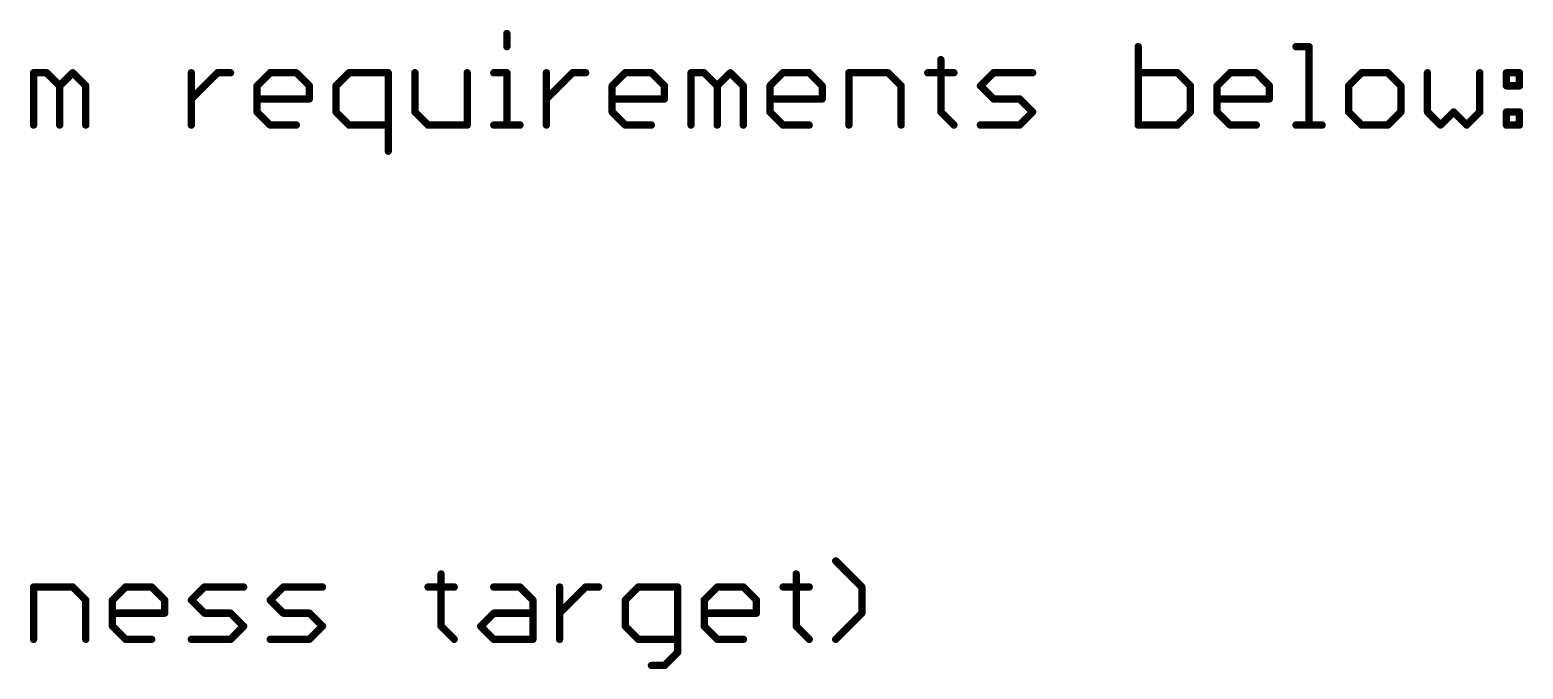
# Model space of a CAD drawing. Extents: x -1.41 to 8.41, y -3.01 to 3.01.
# Drawn here: x 5.624 to 6.844, y 1.534 to 2.056 of the extents above; entities that cross this region are included whole.
import ezdxf

# ---------------------------------------------------------------- set-up
doc = ezdxf.new("R2010")
doc.units = 0
doc.layers.add('52', color=253, linetype='CONTINUOUS')

msp = doc.modelspace()

# ---------------------------------------------------------------- linework, layer by layer
at = {"layer": '52', "const_width": 0.006}
for points in [[(6.013991, 2.05273), (6.013991, 2.042055)], [(6.529698, 2.042055), (6.529698, 1.978)], [(6.658608, 2.042055), (6.669283, 2.042055)], [(6.669283, 2.042055), (6.669283, 1.978)], [(6.368494, 2.031379), (6.368494, 1.988676)], [(5.627328, 1.978), (5.627328, 2.020703)], [(5.627328, 2.020703), (5.638004, 2.020703)], [(5.638004, 2.020703), (5.64868, 2.010027)], [(5.64868, 2.010027), (5.659356, 2.020703)], [(5.64868, 2.010027), (5.64868, 1.978)], [(5.659356, 2.020703), (5.670031, 2.010027)], [(5.670031, 2.010027), (5.670031, 1.978)], [(5.756238, 1.978), (5.756238, 2.020703)], [(5.756238, 1.999352), (5.77759, 2.020703)], [(5.77759, 2.020703), (5.788266, 2.020703)], [(5.809951, 2.010027), (5.820626, 2.020703)], [(5.809951, 1.988676), (5.809951, 2.010027)], [(5.820626, 2.020703), (5.841978, 2.020703)], [(5.841978, 2.020703), (5.852654, 2.010027)], [(5.852654, 2.010027), (5.852654, 1.999352)], [(5.885081, 2.020703), (5.874406, 2.010027)], [(5.874406, 2.010027), (5.874406, 1.988676)], [(5.917109, 2.020703), (5.885081, 2.020703)], [(5.917109, 1.956648), (5.917109, 2.020703)], [(5.938861, 2.020703), (5.938861, 1.988676)], [(5.981564, 1.978), (5.981564, 2.020703)], [(6.003316, 2.020703), (6.013991, 2.020703)], [(6.013991, 2.020703), (6.013991, 1.978)], [(6.046286, 1.978), (6.046286, 2.020703)], [(6.046286, 1.999352), (6.067637, 2.020703)], [(6.067637, 2.020703), (6.078313, 2.020703)], [(6.099998, 2.010027), (6.110674, 2.020703)], [(6.099998, 1.988676), (6.099998, 2.010027)], [(6.110674, 2.020703), (6.132025, 2.020703)], [(6.132025, 2.020703), (6.142701, 2.010027)], [(6.142701, 2.010027), (6.142701, 1.999352)], [(6.164453, 1.978), (6.164453, 2.020703)], [(6.164453, 2.020703), (6.175129, 2.020703)], [(6.175129, 2.020703), (6.185805, 2.010027)], [(6.185805, 2.010027), (6.19648, 2.020703)], [(6.185805, 2.010027), (6.185805, 1.978)], [(6.19648, 2.020703), (6.207156, 2.010027)], [(6.207156, 2.010027), (6.207156, 1.978)], [(6.228908, 2.010027), (6.239584, 2.020703)], [(6.228908, 1.988676), (6.228908, 2.010027)], [(6.239584, 2.020703), (6.260935, 2.020703)], [(6.260935, 2.020703), (6.271611, 2.010027)], [(6.271611, 2.010027), (6.271611, 1.999352)], [(6.293363, 1.978), (6.293363, 2.020703)], [(6.293363, 2.020703), (6.32539, 2.020703)], [(6.32539, 2.020703), (6.336066, 2.010027)], [(6.336066, 2.010027), (6.336066, 1.978)], [(6.357818, 2.020703), (6.379169, 2.020703)], [(6.400788, 2.010027), (6.411464, 2.020703)], [(6.411464, 1.999352), (6.400788, 2.010027)], [(6.411464, 2.020703), (6.443491, 2.020703)], [(6.561725, 2.020703), (6.529698, 2.020703)], [(6.572401, 2.010027), (6.561725, 2.020703)], [(6.572401, 1.988676), (6.572401, 2.010027)], [(6.594153, 2.010027), (6.604828, 2.020703)], [(6.594153, 1.988676), (6.594153, 2.010027)], [(6.604828, 2.020703), (6.62618, 2.020703)], [(6.62618, 2.020703), (6.636856, 2.010027)], [(6.636856, 2.010027), (6.636856, 1.999352)], [(6.712253, 2.020703), (6.701578, 2.010027)], [(6.701578, 2.010027), (6.701578, 1.988676)], [(6.733605, 2.020703), (6.712253, 2.020703)], [(6.744281, 2.010027), (6.733605, 2.020703)], [(6.744281, 1.988676), (6.744281, 2.010027)], [(6.766033, 2.020703), (6.766033, 1.988676)], [(6.808736, 1.988676), (6.808736, 2.020703)], [(6.830488, 2.020703), (6.841163, 2.020703)], [(6.830488, 2.010027), (6.830488, 2.020703)], [(6.841163, 2.010027), (6.830488, 2.010027)], [(6.841163, 2.020703), (6.841163, 2.010027)], [(5.852654, 1.999352), (5.809951, 1.999352)], [(6.142701, 1.999352), (6.099998, 1.999352)], [(6.271611, 1.999352), (6.228908, 1.999352)], [(6.432815, 1.999352), (6.411464, 1.999352)], [(6.443491, 1.988676), (6.432815, 1.999352)], [(6.636856, 1.999352), (6.594153, 1.999352)], [(5.820626, 1.978), (5.809951, 1.988676)], [(5.874406, 1.988676), (5.885081, 1.978)], [(5.938861, 1.988676), (5.949536, 1.978)], [(6.110674, 1.978), (6.099998, 1.988676)], [(6.239584, 1.978), (6.228908, 1.988676)], [(6.368494, 1.988676), (6.379169, 1.978)], [(6.432815, 1.978), (6.443491, 1.988676)], [(6.561725, 1.978), (6.572401, 1.988676)], [(6.604828, 1.978), (6.594153, 1.988676)], [(6.701578, 1.988676), (6.712253, 1.978)], [(6.733605, 1.978), (6.744281, 1.988676)], [(6.766033, 1.988676), (6.776708, 1.978)], [(6.776708, 1.978), (6.787384, 1.988676)], [(6.787384, 1.988676), (6.79806, 1.978)], [(6.79806, 1.978), (6.808736, 1.988676)], [(6.830488, 1.988676), (6.841163, 1.988676)], [(6.830488, 1.978), (6.830488, 1.988676)], [(6.841163, 1.988676), (6.841163, 1.978)], [(5.841978, 1.978), (5.820626, 1.978)], [(5.885081, 1.978), (5.917109, 1.978)], [(5.949536, 1.978), (5.981564, 1.978)], [(6.003316, 1.978), (6.024667, 1.978)], [(6.132025, 1.978), (6.110674, 1.978)], [(6.260935, 1.978), (6.239584, 1.978)], [(6.400788, 1.978), (6.432815, 1.978)], [(6.529698, 1.978), (6.561725, 1.978)], [(6.62618, 1.978), (6.604828, 1.978)], [(6.658608, 1.978), (6.679959, 1.978)], [(6.712253, 1.978), (6.733605, 1.978)], [(6.841163, 1.978), (6.830488, 1.978)], [(6.303972, 1.600703), (6.28262, 1.622055)], [(5.960279, 1.611379), (5.960279, 1.568676)], [(6.250326, 1.611379), (6.250326, 1.568676)], [(5.627328, 1.558), (5.627328, 1.600703)], [(5.627328, 1.600703), (5.659356, 1.600703)], [(5.659356, 1.600703), (5.670031, 1.590027)], [(5.691783, 1.590027), (5.702459, 1.600703)], [(5.702459, 1.600703), (5.723811, 1.600703)], [(5.723811, 1.600703), (5.734486, 1.590027)], [(5.756238, 1.590027), (5.766914, 1.600703)], [(5.766914, 1.600703), (5.798941, 1.600703)], [(5.820693, 1.590027), (5.831369, 1.600703)], [(5.831369, 1.600703), (5.863396, 1.600703)], [(5.949603, 1.600703), (5.970955, 1.600703)], [(6.003249, 1.600703), (6.0246, 1.600703)], [(6.0246, 1.600703), (6.035276, 1.590027)], [(6.057028, 1.558), (6.057028, 1.600703)], [(6.057028, 1.579352), (6.07838, 1.600703)], [(6.07838, 1.600703), (6.089055, 1.600703)], [(6.121416, 1.600703), (6.110741, 1.590027)], [(6.153444, 1.600703), (6.121416, 1.600703)], [(6.153444, 1.547324), (6.153444, 1.600703)], [(6.175195, 1.590027), (6.185871, 1.600703)], [(6.185871, 1.600703), (6.207223, 1.600703)], [(6.207223, 1.600703), (6.217899, 1.590027)], [(6.23965, 1.600703), (6.261002, 1.600703)], [(6.303972, 1.579352), (6.303972, 1.600703)], [(5.670031, 1.590027), (5.670031, 1.558)], [(5.691783, 1.568676), (5.691783, 1.590027)], [(5.734486, 1.590027), (5.734486, 1.579352)], [(5.766914, 1.579352), (5.756238, 1.590027)], [(5.831369, 1.579352), (5.820693, 1.590027)], [(6.035276, 1.590027), (6.035276, 1.558)], [(6.110741, 1.590027), (6.110741, 1.568676)], [(6.175195, 1.568676), (6.175195, 1.590027)], [(6.217899, 1.590027), (6.217899, 1.579352)], [(5.734486, 1.579352), (5.691783, 1.579352)], [(5.788266, 1.579352), (5.766914, 1.579352)], [(5.798941, 1.568676), (5.788266, 1.579352)], [(5.85272, 1.579352), (5.831369, 1.579352)], [(5.863396, 1.568676), (5.85272, 1.579352)], [(5.992573, 1.568676), (6.003249, 1.579352)], [(6.003249, 1.579352), (6.035276, 1.579352)], [(6.217899, 1.579352), (6.175195, 1.579352)], [(6.28262, 1.558), (6.303972, 1.579352)], [(5.702459, 1.558), (5.691783, 1.568676)], [(5.788266, 1.558), (5.798941, 1.568676)], [(5.85272, 1.558), (5.863396, 1.568676)], [(5.960279, 1.568676), (5.970955, 1.558)], [(6.003249, 1.558), (5.992573, 1.568676)], [(6.110741, 1.568676), (6.121416, 1.558)], [(6.185871, 1.558), (6.175195, 1.568676)], [(6.250326, 1.568676), (6.261002, 1.558)], [(5.723811, 1.558), (5.702459, 1.558)], [(5.756238, 1.558), (5.788266, 1.558)], [(5.820693, 1.558), (5.85272, 1.558)], [(6.035276, 1.558), (6.003249, 1.558)], [(6.121416, 1.558), (6.153444, 1.558)], [(6.142768, 1.536648), (6.153444, 1.547324)], [(6.207223, 1.558), (6.185871, 1.558)], [(6.132092, 1.536648), (6.142768, 1.536648)]]:
    msp.add_lwpolyline(points, dxfattribs=at)
at = {"layer": '52', "const_width": 0.003}
for points in [[(6.015491, 2.05273, 1), (6.012491, 2.05273)], [(6.012491, 2.042055, 1), (6.015491, 2.042055)], [(6.531198, 2.042055, 1), (6.528198, 2.042055)], [(6.658608, 2.043555, 1), (6.658608, 2.040555)], [(6.670783, 2.042055, 1), (6.667783, 2.042055)], [(6.669283, 2.040555, 1), (6.669283, 2.043555)], [(6.369994, 2.031379, 1), (6.366994, 2.031379)], [(5.628828, 2.020703, 1), (5.625828, 2.020703)], [(5.627328, 2.022203, 1), (5.627328, 2.019203)], [(5.639065, 2.021764, 1), (5.636943, 2.019642)], [(5.638004, 2.019203, 1), (5.638004, 2.022203)], [(5.65018, 2.010027, 1), (5.64718, 2.010027)], [(5.660416, 2.021764, 1), (5.658295, 2.019642)], [(5.660416, 2.019642, 1), (5.658295, 2.021764)], [(5.671531, 2.010027, 1), (5.668531, 2.010027)], [(5.757738, 2.020703, 1), (5.754738, 2.020703)], [(5.77759, 2.022203, 1), (5.77759, 2.019203)], [(5.77865, 2.019642, 1), (5.776529, 2.021764)], [(5.788266, 2.019203, 1), (5.788266, 2.022203)], [(5.811451, 2.010027, 1), (5.808451, 2.010027)], [(5.820626, 2.022203, 1), (5.820626, 2.019203)], [(5.821687, 2.019642, 1), (5.819566, 2.021764)], [(5.843039, 2.021764, 1), (5.840917, 2.019642)], [(5.841978, 2.019203, 1), (5.841978, 2.022203)], [(5.854154, 2.010027, 1), (5.851154, 2.010027)], [(5.875906, 2.010027, 1), (5.872906, 2.010027)], [(5.885081, 2.022203, 1), (5.885081, 2.019203)], [(5.886142, 2.019642, 1), (5.884021, 2.021764)], [(5.918609, 2.020703, 1), (5.915609, 2.020703)], [(5.917109, 2.019203, 1), (5.917109, 2.022203)], [(5.940361, 2.020703, 1), (5.937361, 2.020703)], [(5.983064, 2.020703, 1), (5.980064, 2.020703)], [(6.003316, 2.022203, 1), (6.003316, 2.019203)], [(6.015491, 2.020703, 1), (6.012491, 2.020703)], [(6.013991, 2.019203, 1), (6.013991, 2.022203)], [(6.047786, 2.020703, 1), (6.044786, 2.020703)], [(6.067637, 2.022203, 1), (6.067637, 2.019203)], [(6.068698, 2.019642, 1), (6.066576, 2.021764)], [(6.078313, 2.019203, 1), (6.078313, 2.022203)], [(6.101498, 2.010027, 1), (6.098498, 2.010027)], [(6.110674, 2.022203, 1), (6.110674, 2.019203)], [(6.111734, 2.019642, 1), (6.109613, 2.021764)], [(6.133086, 2.021764, 1), (6.130965, 2.019642)], [(6.132025, 2.019203, 1), (6.132025, 2.022203)], [(6.144201, 2.010027, 1), (6.141201, 2.010027)], [(6.165953, 2.020703, 1), (6.162953, 2.020703)], [(6.164453, 2.022203, 1), (6.164453, 2.019203)], [(6.176189, 2.021764, 1), (6.174068, 2.019642)], [(6.175129, 2.019203, 1), (6.175129, 2.022203)], [(6.187305, 2.010027, 1), (6.184305, 2.010027)], [(6.197541, 2.021764, 1), (6.19542, 2.019642)], [(6.197541, 2.019642, 1), (6.19542, 2.021764)], [(6.208656, 2.010027, 1), (6.205656, 2.010027)], [(6.230408, 2.010027, 1), (6.227408, 2.010027)], [(6.239584, 2.022203, 1), (6.239584, 2.019203)], [(6.240644, 2.019642, 1), (6.238523, 2.021764)], [(6.261996, 2.021764, 1), (6.259875, 2.019642)], [(6.260935, 2.019203, 1), (6.260935, 2.022203)], [(6.273111, 2.010027, 1), (6.270111, 2.010027)], [(6.294863, 2.020703, 1), (6.291863, 2.020703)], [(6.293363, 2.022203, 1), (6.293363, 2.019203)], [(6.326451, 2.021764, 1), (6.32433, 2.019642)], [(6.32539, 2.019203, 1), (6.32539, 2.022203)], [(6.337566, 2.010027, 1), (6.334566, 2.010027)], [(6.357818, 2.022203, 1), (6.357818, 2.019203)], [(6.379169, 2.019203, 1), (6.379169, 2.022203)], [(6.401849, 2.011088, 1), (6.399727, 2.008967)], [(6.411464, 2.022203, 1), (6.411464, 2.019203)], [(6.412524, 2.019642, 1), (6.410403, 2.021764)], [(6.443491, 2.019203, 1), (6.443491, 2.022203)], [(6.529698, 2.022203, 1), (6.529698, 2.019203)], [(6.562786, 2.021764, 1), (6.560664, 2.019642)], [(6.561725, 2.019203, 1), (6.561725, 2.022203)], [(6.573901, 2.010027, 1), (6.570901, 2.010027)], [(6.595653, 2.010027, 1), (6.592653, 2.010027)], [(6.604828, 2.022203, 1), (6.604828, 2.019203)], [(6.605889, 2.019642, 1), (6.603768, 2.021764)], [(6.627241, 2.021764, 1), (6.625119, 2.019642)], [(6.62618, 2.019203, 1), (6.62618, 2.022203)], [(6.638356, 2.010027, 1), (6.635356, 2.010027)], [(6.703078, 2.010027, 1), (6.700078, 2.010027)], [(6.712253, 2.022203, 1), (6.712253, 2.019203)], [(6.713314, 2.019642, 1), (6.711193, 2.021764)], [(6.734666, 2.021764, 1), (6.732544, 2.019642)], [(6.733605, 2.019203, 1), (6.733605, 2.022203)], [(6.745781, 2.010027, 1), (6.742781, 2.010027)], [(6.767533, 2.020703, 1), (6.764533, 2.020703)], [(6.810236, 2.020703, 1), (6.807236, 2.020703)], [(6.830488, 2.022203, 1), (6.830488, 2.019203)], [(6.831988, 2.020703, 1), (6.828988, 2.020703)], [(6.830488, 2.011527, 1), (6.830488, 2.008527)], [(6.842663, 2.020703, 1), (6.839663, 2.020703)], [(6.841163, 2.019203, 1), (6.841163, 2.022203)], [(6.841163, 2.008527, 1), (6.841163, 2.011527)], [(5.647619, 2.011088, 1), (5.64974, 2.008967)], [(5.647619, 2.008967, 1), (5.64974, 2.011088)], [(5.668971, 2.008967, 1), (5.671092, 2.011088)], [(5.755178, 2.000412, 1), (5.757299, 1.998291)], [(5.80889, 2.011088, 1), (5.811011, 2.008967)], [(5.809951, 2.000852, 1), (5.809951, 1.997852)], [(5.851154, 1.999352, 1), (5.854154, 1.999352)], [(5.851593, 2.008967, 1), (5.853714, 2.011088)], [(5.852654, 1.997852, 1), (5.852654, 2.000852)], [(5.873345, 2.011088, 1), (5.875466, 2.008967)], [(6.045225, 2.000412, 1), (6.047346, 1.998291)], [(6.098937, 2.011088, 1), (6.101059, 2.008967)], [(6.099998, 2.000852, 1), (6.099998, 1.997852)], [(6.141201, 1.999352, 1), (6.144201, 1.999352)], [(6.14164, 2.008967, 1), (6.143762, 2.011088)], [(6.142701, 1.997852, 1), (6.142701, 2.000852)], [(6.184744, 2.011088, 1), (6.186865, 2.008967)], [(6.184744, 2.008967, 1), (6.186865, 2.011088)], [(6.206095, 2.008967, 1), (6.208217, 2.011088)], [(6.227847, 2.011088, 1), (6.229969, 2.008967)], [(6.228908, 2.000852, 1), (6.228908, 1.997852)], [(6.270111, 1.999352, 1), (6.273111, 1.999352)], [(6.27055, 2.008967, 1), (6.272672, 2.011088)], [(6.271611, 1.997852, 1), (6.271611, 2.000852)], [(6.335005, 2.008967, 1), (6.337127, 2.011088)], [(6.399727, 2.011088, 1), (6.401849, 2.008967)], [(6.411464, 2.000852, 1), (6.411464, 1.997852)], [(6.410403, 1.998291, 1), (6.412524, 2.000412)], [(6.433876, 2.000412, 1), (6.431755, 1.998291)], [(6.432815, 1.997852, 1), (6.432815, 2.000852)], [(6.57134, 2.008967, 1), (6.573462, 2.011088)], [(6.593092, 2.011088, 1), (6.595213, 2.008967)], [(6.594153, 2.000852, 1), (6.594153, 1.997852)], [(6.635356, 1.999352, 1), (6.638356, 1.999352)], [(6.635795, 2.008967, 1), (6.637917, 2.011088)], [(6.636856, 1.997852, 1), (6.636856, 2.000852)], [(6.700517, 2.011088, 1), (6.702638, 2.008967)], [(6.74322, 2.008967, 1), (6.745342, 2.011088)], [(6.828988, 2.010027, 1), (6.831988, 2.010027)], [(6.839663, 2.010027, 1), (6.842663, 2.010027)], [(5.811011, 1.989736, 1), (5.80889, 1.987615)], [(5.808451, 1.988676, 1), (5.811451, 1.988676)], [(5.875466, 1.989736, 1), (5.873345, 1.987615)], [(5.872906, 1.988676, 1), (5.875906, 1.988676)], [(5.939921, 1.989736, 1), (5.9378, 1.987615)], [(5.937361, 1.988676, 1), (5.940361, 1.988676)], [(6.101059, 1.989736, 1), (6.098937, 1.987615)], [(6.098498, 1.988676, 1), (6.101498, 1.988676)], [(6.229969, 1.989736, 1), (6.227847, 1.987615)], [(6.227408, 1.988676, 1), (6.230408, 1.988676)], [(6.369554, 1.989736, 1), (6.367433, 1.987615)], [(6.366994, 1.988676, 1), (6.369994, 1.988676)], [(6.444552, 1.987615, 1), (6.44243, 1.989736)], [(6.44243, 1.987615, 1), (6.444552, 1.989736)], [(6.570901, 1.988676, 1), (6.573901, 1.988676)], [(6.573462, 1.987615, 1), (6.57134, 1.989736)], [(6.595213, 1.989736, 1), (6.593092, 1.987615)], [(6.592653, 1.988676, 1), (6.595653, 1.988676)], [(6.702638, 1.989736, 1), (6.700517, 1.987615)], [(6.700078, 1.988676, 1), (6.703078, 1.988676)], [(6.742781, 1.988676, 1), (6.745781, 1.988676)], [(6.745342, 1.987615, 1), (6.74322, 1.989736)], [(6.767093, 1.989736, 1), (6.764972, 1.987615)], [(6.764533, 1.988676, 1), (6.767533, 1.988676)], [(6.788445, 1.989736, 1), (6.786324, 1.987615)], [(6.788445, 1.987615, 1), (6.786324, 1.989736)], [(6.807236, 1.988676, 1), (6.810236, 1.988676)], [(6.809797, 1.987615, 1), (6.807675, 1.989736)], [(6.830488, 1.990176, 1), (6.830488, 1.987176)], [(6.831988, 1.988676, 1), (6.828988, 1.988676)], [(6.842663, 1.988676, 1), (6.839663, 1.988676)], [(6.841163, 1.987176, 1), (6.841163, 1.990176)], [(5.625828, 1.978, 1), (5.628828, 1.978)], [(5.64718, 1.978, 1), (5.65018, 1.978)], [(5.668531, 1.978, 1), (5.671531, 1.978)], [(5.754738, 1.978, 1), (5.757738, 1.978)], [(5.820626, 1.9795, 1), (5.820626, 1.9765)], [(5.819566, 1.976939, 1), (5.821687, 1.979061)], [(5.841978, 1.9765, 1), (5.841978, 1.9795)], [(5.885081, 1.9795, 1), (5.885081, 1.9765)], [(5.884021, 1.976939, 1), (5.886142, 1.979061)], [(5.917109, 1.9765, 1), (5.917109, 1.9795)], [(5.949536, 1.9795, 1), (5.949536, 1.9765)], [(5.948476, 1.976939, 1), (5.950597, 1.979061)], [(5.980064, 1.978, 1), (5.983064, 1.978)], [(5.981564, 1.9765, 1), (5.981564, 1.9795)], [(6.003316, 1.9795, 1), (6.003316, 1.9765)], [(6.012491, 1.978, 1), (6.015491, 1.978)], [(6.024667, 1.9765, 1), (6.024667, 1.9795)], [(6.044786, 1.978, 1), (6.047786, 1.978)], [(6.110674, 1.9795, 1), (6.110674, 1.9765)], [(6.109613, 1.976939, 1), (6.111734, 1.979061)], [(6.132025, 1.9765, 1), (6.132025, 1.9795)], [(6.162953, 1.978, 1), (6.165953, 1.978)], [(6.184305, 1.978, 1), (6.187305, 1.978)], [(6.205656, 1.978, 1), (6.208656, 1.978)], [(6.239584, 1.9795, 1), (6.239584, 1.9765)], [(6.238523, 1.976939, 1), (6.240644, 1.979061)], [(6.260935, 1.9765, 1), (6.260935, 1.9795)], [(6.291863, 1.978, 1), (6.294863, 1.978)], [(6.334566, 1.978, 1), (6.337566, 1.978)], [(6.378109, 1.976939, 1), (6.38023, 1.979061)], [(6.400788, 1.9795, 1), (6.400788, 1.9765)], [(6.431755, 1.979061, 1), (6.433876, 1.976939)], [(6.432815, 1.9765, 1), (6.432815, 1.9795)], [(6.529698, 1.9795, 1), (6.529698, 1.9765)], [(6.528198, 1.978, 1), (6.531198, 1.978)], [(6.560664, 1.979061, 1), (6.562786, 1.976939)], [(6.561725, 1.9765, 1), (6.561725, 1.9795)], [(6.604828, 1.9795, 1), (6.604828, 1.9765)], [(6.603768, 1.976939, 1), (6.605889, 1.979061)], [(6.62618, 1.9765, 1), (6.62618, 1.9795)], [(6.658608, 1.9795, 1), (6.658608, 1.9765)], [(6.667783, 1.978, 1), (6.670783, 1.978)], [(6.679959, 1.9765, 1), (6.679959, 1.9795)], [(6.712253, 1.9795, 1), (6.712253, 1.9765)], [(6.711193, 1.976939, 1), (6.713314, 1.979061)], [(6.732544, 1.979061, 1), (6.734666, 1.976939)], [(6.733605, 1.9765, 1), (6.733605, 1.9795)], [(6.775648, 1.979061, 1), (6.777769, 1.976939)], [(6.775648, 1.976939, 1), (6.777769, 1.979061)], [(6.796999, 1.979061, 1), (6.799121, 1.976939)], [(6.796999, 1.976939, 1), (6.799121, 1.979061)], [(6.830488, 1.9795, 1), (6.830488, 1.9765)], [(6.828988, 1.978, 1), (6.831988, 1.978)], [(6.839663, 1.978, 1), (6.842663, 1.978)], [(6.841163, 1.9765, 1), (6.841163, 1.9795)], [(5.915609, 1.956648, 1), (5.918609, 1.956648)], [(6.283681, 1.623115, 1), (6.28156, 1.620994)], [(5.961779, 1.611379, 1), (5.958779, 1.611379)], [(6.251826, 1.611379, 1), (6.248826, 1.611379)], [(5.628828, 1.600703, 1), (5.625828, 1.600703)], [(5.627328, 1.602203, 1), (5.627328, 1.599203)], [(5.660416, 1.601764, 1), (5.658295, 1.599642)], [(5.659356, 1.599203, 1), (5.659356, 1.602203)], [(5.702459, 1.602203, 1), (5.702459, 1.599203)], [(5.70352, 1.599642, 1), (5.701398, 1.601764)], [(5.724871, 1.601764, 1), (5.72275, 1.599642)], [(5.723811, 1.599203, 1), (5.723811, 1.602203)], [(5.766914, 1.602203, 1), (5.766914, 1.599203)], [(5.767975, 1.599642, 1), (5.765853, 1.601764)], [(5.798941, 1.599203, 1), (5.798941, 1.602203)], [(5.831369, 1.602203, 1), (5.831369, 1.599203)], [(5.83243, 1.599642, 1), (5.830308, 1.601764)], [(5.863396, 1.599203, 1), (5.863396, 1.602203)], [(5.949603, 1.602203, 1), (5.949603, 1.599203)], [(5.970955, 1.599203, 1), (5.970955, 1.602203)], [(6.003249, 1.602203, 1), (6.003249, 1.599203)], [(6.025661, 1.601764, 1), (6.02354, 1.599642)], [(6.0246, 1.599203, 1), (6.0246, 1.602203)], [(6.058528, 1.600703, 1), (6.055528, 1.600703)], [(6.07838, 1.602203, 1), (6.07838, 1.599203)], [(6.07944, 1.599642, 1), (6.077319, 1.601764)], [(6.089055, 1.599203, 1), (6.089055, 1.602203)], [(6.121416, 1.602203, 1), (6.121416, 1.599203)], [(6.122477, 1.599642, 1), (6.120356, 1.601764)], [(6.154944, 1.600703, 1), (6.151944, 1.600703)], [(6.153444, 1.599203, 1), (6.153444, 1.602203)], [(6.185871, 1.602203, 1), (6.185871, 1.599203)], [(6.186932, 1.599642, 1), (6.184811, 1.601764)], [(6.208283, 1.601764, 1), (6.206162, 1.599642)], [(6.207223, 1.599203, 1), (6.207223, 1.602203)], [(6.23965, 1.602203, 1), (6.23965, 1.599203)], [(6.261002, 1.599203, 1), (6.261002, 1.602203)], [(6.305472, 1.600703, 1), (6.302472, 1.600703)], [(6.302911, 1.599642, 1), (6.305033, 1.601764)], [(5.671531, 1.590027, 1), (5.668531, 1.590027)], [(5.668971, 1.588967, 1), (5.671092, 1.591088)], [(5.693283, 1.590027, 1), (5.690283, 1.590027)], [(5.690723, 1.591088, 1), (5.692844, 1.588967)], [(5.735986, 1.590027, 1), (5.732986, 1.590027)], [(5.733426, 1.588967, 1), (5.735547, 1.591088)], [(5.757299, 1.591088, 1), (5.755178, 1.588967)], [(5.755178, 1.591088, 1), (5.757299, 1.588967)], [(5.821754, 1.591088, 1), (5.819632, 1.588967)], [(5.819632, 1.591088, 1), (5.821754, 1.588967)], [(6.036776, 1.590027, 1), (6.033776, 1.590027)], [(6.034216, 1.588967, 1), (6.036337, 1.591088)], [(6.112241, 1.590027, 1), (6.109241, 1.590027)], [(6.10968, 1.591088, 1), (6.111801, 1.588967)], [(6.176695, 1.590027, 1), (6.173695, 1.590027)], [(6.174135, 1.591088, 1), (6.176256, 1.588967)], [(6.219399, 1.590027, 1), (6.216399, 1.590027)], [(6.216838, 1.588967, 1), (6.218959, 1.591088)], [(5.691783, 1.580852, 1), (5.691783, 1.577852)], [(5.732986, 1.579352, 1), (5.735986, 1.579352)], [(5.734486, 1.577852, 1), (5.734486, 1.580852)], [(5.766914, 1.580852, 1), (5.766914, 1.577852)], [(5.765853, 1.578291, 1), (5.767975, 1.580412)], [(5.789326, 1.580412, 1), (5.787205, 1.578291)], [(5.788266, 1.577852, 1), (5.788266, 1.580852)], [(5.831369, 1.580852, 1), (5.831369, 1.577852)], [(5.830308, 1.578291, 1), (5.83243, 1.580412)], [(5.853781, 1.580412, 1), (5.85166, 1.578291)], [(5.85272, 1.577852, 1), (5.85272, 1.580852)], [(6.003249, 1.580852, 1), (6.003249, 1.577852)], [(6.004309, 1.578291, 1), (6.002188, 1.580412)], [(6.035276, 1.577852, 1), (6.035276, 1.580852)], [(6.055967, 1.580412, 1), (6.058089, 1.578291)], [(6.175195, 1.580852, 1), (6.175195, 1.577852)], [(6.216399, 1.579352, 1), (6.219399, 1.579352)], [(6.217899, 1.577852, 1), (6.217899, 1.580852)], [(6.302472, 1.579352, 1), (6.305472, 1.579352)], [(6.305033, 1.578291, 1), (6.302911, 1.580412)], [(5.690283, 1.568676, 1), (5.693283, 1.568676)], [(5.692844, 1.569736, 1), (5.690723, 1.567615)], [(5.800002, 1.567615, 1), (5.797881, 1.569736)], [(5.797881, 1.567615, 1), (5.800002, 1.569736)], [(5.864457, 1.567615, 1), (5.862336, 1.569736)], [(5.862336, 1.567615, 1), (5.864457, 1.569736)], [(5.961339, 1.569736, 1), (5.959218, 1.567615)], [(5.958779, 1.568676, 1), (5.961779, 1.568676)], [(5.993634, 1.569736, 1), (5.991512, 1.567615)], [(5.991512, 1.569736, 1), (5.993634, 1.567615)], [(6.111801, 1.569736, 1), (6.10968, 1.567615)], [(6.109241, 1.568676, 1), (6.112241, 1.568676)], [(6.173695, 1.568676, 1), (6.176695, 1.568676)], [(6.176256, 1.569736, 1), (6.174135, 1.567615)], [(6.248826, 1.568676, 1), (6.251826, 1.568676)], [(6.251387, 1.569736, 1), (6.249266, 1.567615)], [(5.625828, 1.558, 1), (5.628828, 1.558)], [(5.668531, 1.558, 1), (5.671531, 1.558)], [(5.702459, 1.5595, 1), (5.702459, 1.5565)], [(5.701398, 1.556939, 1), (5.70352, 1.559061)], [(5.723811, 1.5565, 1), (5.723811, 1.5595)], [(5.756238, 1.5595, 1), (5.756238, 1.5565)], [(5.787205, 1.559061, 1), (5.789326, 1.556939)], [(5.788266, 1.5565, 1), (5.788266, 1.5595)], [(5.820693, 1.5595, 1), (5.820693, 1.5565)], [(5.85166, 1.559061, 1), (5.853781, 1.556939)], [(5.85272, 1.5565, 1), (5.85272, 1.5595)], [(5.969894, 1.556939, 1), (5.972015, 1.559061)], [(6.003249, 1.5595, 1), (6.003249, 1.5565)], [(6.002188, 1.556939, 1), (6.004309, 1.559061)], [(6.033776, 1.558, 1), (6.036776, 1.558)], [(6.035276, 1.5565, 1), (6.035276, 1.5595)], [(6.055528, 1.558, 1), (6.058528, 1.558)], [(6.121416, 1.5595, 1), (6.121416, 1.5565)], [(6.120356, 1.556939, 1), (6.122477, 1.559061)], [(6.154504, 1.546264, 1), (6.152383, 1.548385)], [(6.153444, 1.5565, 1), (6.153444, 1.5595)], [(6.185871, 1.5595, 1), (6.185871, 1.5565)], [(6.184811, 1.556939, 1), (6.186932, 1.559061)], [(6.207223, 1.5565, 1), (6.207223, 1.5595)], [(6.259941, 1.556939, 1), (6.262063, 1.559061)], [(6.28156, 1.559061, 1), (6.283681, 1.556939)], [(6.132092, 1.538148, 1), (6.132092, 1.535148)], [(6.141707, 1.537709, 1), (6.143828, 1.535588)], [(6.142768, 1.535148, 1), (6.142768, 1.538148)], [(6.151944, 1.547324, 1), (6.154944, 1.547324)]]:
    msp.add_lwpolyline(points, format="xyb", dxfattribs=at)

doc.saveas('drawing.dxf')
